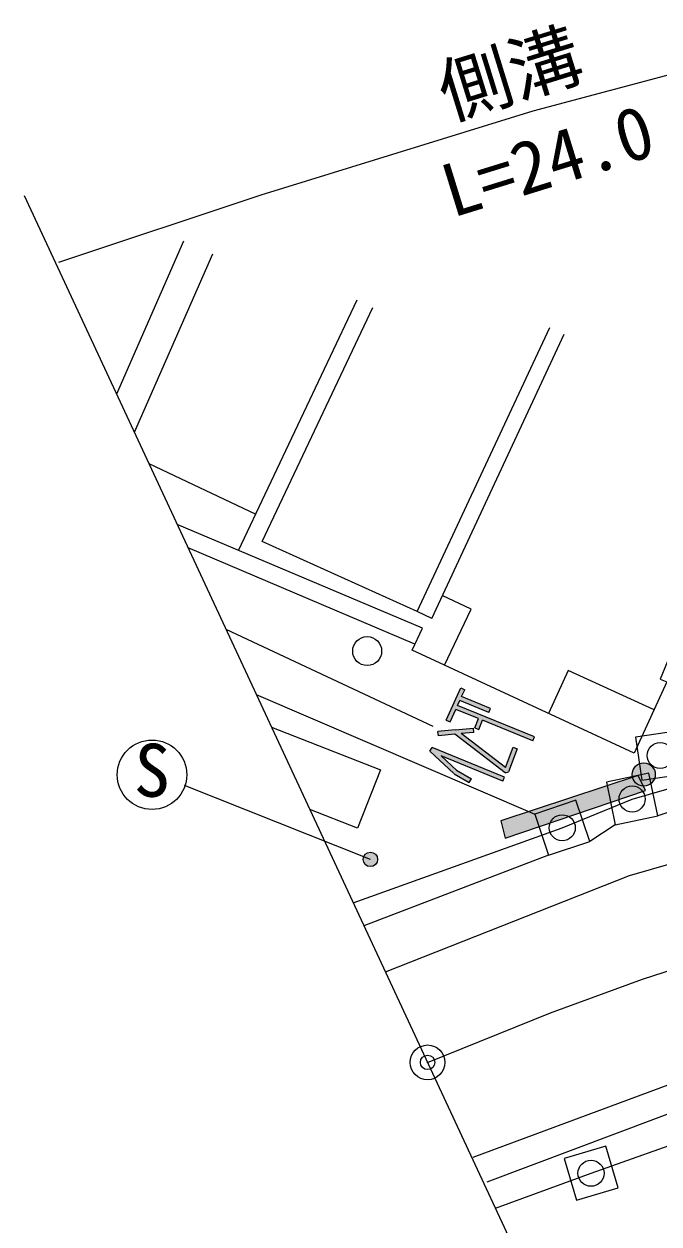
# Model space of a CAD drawing. Units: millimetres at full size, sheet at 1:1000; details may follow other scales. Extents: x 40000 to 680000, y 20000 to 380000.
# Drawn here: x 75927 to 97858, y 273382 to 314828 of the extents above; entities that cross this region are included whole.
import ezdxf
from ezdxf.enums import TextEntityAlignment as Align

# ---------------------------------------------------------------- set-up
doc = ezdxf.new("R2010")
doc.units = ezdxf.units.MM
doc.header["$LTSCALE"] = 1000
doc.header["$PDMODE"] = 32
doc.header["$PDSIZE"] = 500
doc.linetypes.add('CHAIN', pattern=[18.5, 12, -1.5, 3.5, -1.5])
for name, color, linetype, lineweight in [('M-BGD', 7, 'Continuous', 25), ('M-BGD-EXST', 7, 'Continuous', 25), ('M-BMK', 2, 'CHAIN', 13), ('M-BMK-OTRS', 5, 'Continuous', 25), ('M-BMK-SRVR', 3, 'Continuous', 25), ('M-STR-HTXT', 7, 'Continuous', 13), ('M-STR-STRC', 7, 'Continuous', 25)]:
    doc.layers.add(name, color=color, linetype=linetype, lineweight=lineweight)
doc.layers.add('M-OTRS', color=6, linetype='Continuous')
doc.styles.add('ＭＳ ゴシック', font='')
doc.styles.get('ＭＳ ゴシック').set_extended_font_data('MS Gothic')

msp = doc.modelspace()

# ---------------------------------------------------------------- hatches: boundary and pattern name
at = {"layer": 'M-BGD-EXST'}
msp.add_hatch(color=256, dxfattribs=at).paths.add_polyline_path([(87919, 286225, 0.41421), (87643, 286005, 0.41421), (87863, 285728, 1)])
at = {"layer": 'M-STR-STRC'}
for points in [[(93500, 290072), (93557, 290211), (90902, 291294), (90978, 291463), (91985, 291043), (92043, 291182), (91039, 291600), (91146, 291836), (91009, 291897), (90510, 290789), (90646, 290727), (90840, 291157), (91628, 290836), (91496, 290521), (91635, 290463), (91767, 290779)], [(92956, 289797), (92816, 289849), (92558, 289146), (91026, 290319), (91462, 290353), (91451, 290503), (90225, 290394), (90240, 290245), (90803, 290301), (92547, 288965), (92663, 288999)], [(92525, 288812), (90024, 289842), (89944, 289718), (90770, 288936), (91307, 288627), (91381, 288757), (90866, 289051), (90340, 289550), (92468, 288674)], [(97312, 288507, 0.41421), (97729, 288889, 0.41421), (97347, 289307, 1)], [(97136, 288878), (97393, 288351), (92545, 286705), (92391, 287309)]]:
    msp.add_hatch(color=256, dxfattribs=at).paths.add_polyline_path(points)

# ---------------------------------------------------------------- linework, layer by layer
at = {"layer": 'M-BGD'}
for p, q in [((81435, 307324), (79119, 302046)), ((82442, 306882), (79737, 300718)), ((83337, 296648), (87434, 305298)), ((84149, 296959), (87976, 305041)), ((89508, 294532), (94085, 304349)), ((90007, 294300), (94583, 304117)), ((80233, 299654), (83932, 297902)), ((89508, 294532), (84149, 296959)), ((89430, 293413), (81592, 296734)), ((90007, 294300), (89508, 294532)), ((83949, 291671), (93567, 287539)), ((96346, 287174), (95467, 286595)), ((94045, 286117), (87667, 283686))]:
    msp.add_line(p, q, dxfattribs=at)
for points in [[(102635, 303687), (97899, 292199), (98133, 292103), (97003, 289647), (89329, 293199), (89687, 293960), (81214, 297546)], [(90449, 292681), (91371, 294621), (90373, 295086)], [(97689, 291138), (94724, 292502), (94038, 291019)], [(87299, 284477), (94517, 287067), (96928, 288061), (101124, 289268), (109272, 290478), (110461, 290576), (114721, 291041), (117511, 291246), (120535, 291327), (125217, 291222), (127718, 291154), (154829, 289097), (176327, 287399)], [(84475, 290542), (88236, 289068), (87447, 287054), (85798, 287701)], [(109712, 289825), (106124, 289166), (101909, 288555), (98547, 287724), (97815, 287479)], [(91922, 274841), (99303, 277609), (102154, 278591), (103939, 278923), (106662, 279364), (109612, 279686), (113822, 279958), (118833, 279656), (123917, 279336), (128871, 278906), (133506, 278515), (139419, 278115), (147665, 277441), (161558, 276298), (170588, 275530), (176885, 275051)], [(92216, 273929), (95510, 275135), (99283, 276472), (103029, 277736), (107097, 278416), (111675, 278990), (116103, 278910)]]:
    msp.add_lwpolyline(points, dxfattribs=at)
for points in [[(98535, 290414), (97050, 290197), (97266, 288713), (98751, 288929)], [(97510, 288948), (96042, 288643), (96346, 287174), (97815, 287479)], [(94989, 288017), (93567, 287539), (94045, 286117), (95467, 286595)], [(94578, 275641), (95003, 274203), (96442, 274628), (96016, 276067)]]:
    msp.add_lwpolyline(points, close=True, dxfattribs=at)
for centre in [(97900, 289563), (96928, 288061), (94517, 287067), (95510, 275135)]:
    msp.add_circle(centre, 450, dxfattribs=at)
at = {"layer": 'M-BGD-EXST'}
msp.add_line((87891, 285977), (81470, 288528), dxfattribs=at)
for centre, radius in [((87779, 293169), 500), ((80348, 288898), 1200), ((87891, 285977), 250)]:
    msp.add_circle(centre, radius, dxfattribs=at)
at = {"layer": 'M-BMK'}
msp.add_lwpolyline([(89865, 278965), (94114, 280681), (97290, 281843), (99449, 282530), (103282, 283422), (107369, 284012), (111050, 284600)], dxfattribs=at)
at = {"layer": 'M-BMK-OTRS'}
msp.add_line((75927, 308902), (103489, 249704), dxfattribs=at)
at = {"layer": 'M-BMK-SRVR'}
msp.add_circle((89865, 278965), 600, dxfattribs=at)
at = {"layer": 'M-OTRS'}
msp.add_point((89865, 278965), dxfattribs=at)
at = {"layer": 'M-STR-HTXT'}
for p, q in [((93511, 311834), (100191, 313602)), ((84119, 308926), (93511, 311834)), ((77125, 306607), (84119, 308926))]:
    msp.add_line(p, q, dxfattribs=at)
at = {"layer": 'M-STR-STRC'}
for p, q in [((82897, 293932), (90052, 290571)), ((90510, 290789), (91009, 291897)), ((91009, 291897), (91146, 291836)), ((91039, 291600), (91146, 291836)), ((90902, 291294), (90978, 291463)), ((91985, 291043), (90978, 291463)), ((92043, 291182), (91039, 291600)), ((90646, 290727), (90840, 291157)), ((91628, 290836), (90840, 291157)), ((93557, 290211), (90902, 291294)), ((91985, 291043), (92043, 291182)), ((90510, 290789), (90646, 290727)), ((91496, 290521), (91628, 290836)), ((91635, 290463), (91767, 290779)), ((93500, 290072), (91767, 290779)), ((90817, 290453), (90225, 290394)), ((90240, 290245), (90225, 290394)), ((90803, 290301), (90240, 290245)), ((92547, 288965), (90803, 290301)), ((90819, 290453), (91451, 290503)), ((91462, 290353), (91026, 290319)), ((92558, 289146), (91026, 290319)), ((91462, 290353), (91451, 290503)), ((91496, 290521), (91635, 290463)), ((93500, 290072), (93557, 290211)), ((89944, 289718), (90024, 289842)), ((89944, 289718), (90770, 288936)), ((92525, 288812), (90024, 289842)), ((92558, 289146), (92816, 289849)), ((92956, 289797), (92663, 288999)), ((92816, 289849), (92956, 289797)), ((90873, 289045), (90340, 289550)), ((92468, 288674), (90340, 289550)), ((90784, 288925), (91307, 288627)), ((90859, 289056), (91381, 288757)), ((97136, 288878), (92391, 287309)), ((92547, 288965), (92663, 288999)), ((97393, 288351), (97136, 288878)), ((91307, 288627), (91381, 288757)), ((92468, 288674), (92525, 288812)), ((92545, 286705), (97393, 288351)), ((92391, 287309), (92545, 286705))]:
    msp.add_line(p, q, dxfattribs=at)
for points in [[(88410, 282095), (96838, 285416), (101564, 286779), (108509, 288305), (111963, 288606), (117462, 288753), (125625, 288845), (132484, 288346), (142227, 287603), (147729, 287163), (156295, 286471), (165986, 285727), (173759, 285069), (175319, 285128), (176432, 285670), (177054, 286627)], [(91438, 275685), (98983, 278487), (102799, 279589), (106544, 280351), (109994, 280935), (113934, 281174), (117670, 281209), (123276, 280985), (129034, 280653), (142789, 279640), (150690, 279091), (159535, 278346), (166202, 277801), (174274, 277155), (177067, 276905)]]:
    msp.add_lwpolyline(points, dxfattribs=at)
msp.add_circle((97330, 288907), 400, dxfattribs=at)

# ---------------------------------------------------------------- texts
at = {"layer": 'M-BGD-EXST', "style": 'ＭＳ ゴシック'}
msp.add_text('S', height=1833, rotation=358.508, dxfattribs=at).set_placement((79692, 287605), align=Align.BOTTOM_LEFT)
at = {"layer": 'M-STR-HTXT', "style": 'ＭＳ ゴシック'}
for s, p in [('側溝', (90750, 310979)), ('L=24.0', (90872, 307602))]:
    msp.add_text(s, height=1833, rotation=17.204, dxfattribs=at).set_placement(p, align=Align.BOTTOM_LEFT)

doc.saveas('drawing.dxf')
